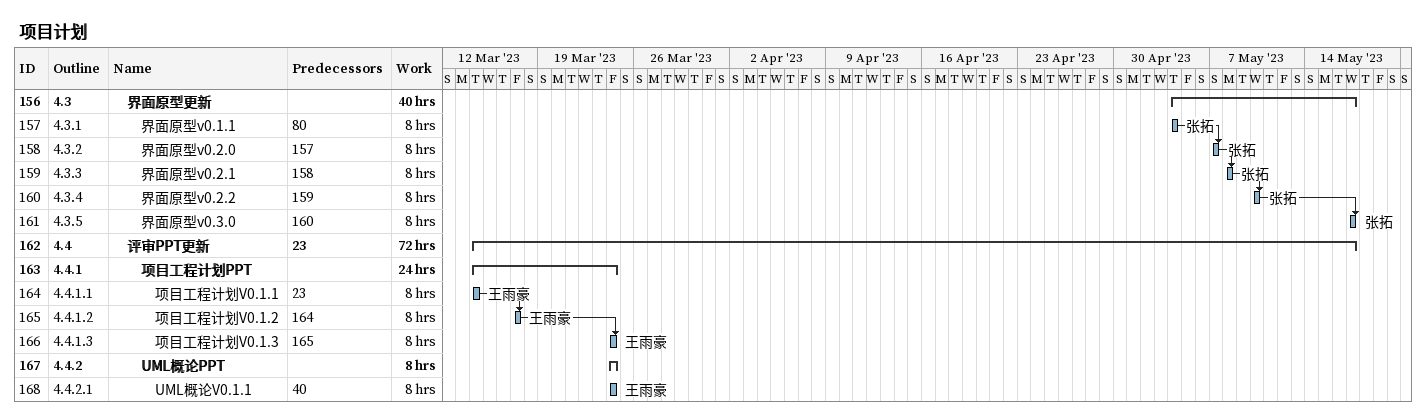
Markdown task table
项目计划

| ID | WBS | Task | Start | Finish | Predecessors | Resources | Work (h) |
|---|---|---|---|---|---|---|---|
| 156 | 4.3 | **界面原型更新** | 2023-05-04 | 2023-05-17 |  |  | 40 |
| 157 | 4.3.1 | 界面原型v0.1.1 | 2023-05-04 | 2023-05-04 | 80 | 张拓 | 8 |
| 158 | 4.3.2 | 界面原型v0.2.0 | 2023-05-07 | 2023-05-07 | 157 | 张拓 | 8 |
| 159 | 4.3.3 | 界面原型v0.2.1 | 2023-05-08 | 2023-05-08 | 158 | 张拓 | 8 |
| 160 | 4.3.4 | 界面原型v0.2.2 | 2023-05-10 | 2023-05-10 | 159 | 张拓 | 8 |
| 161 | 4.3.5 | 界面原型v0.3.0 | 2023-05-17 | 2023-05-17 | 160 | 张拓 | 8 |
| 162 | 4.4 | **评审PPT更新** | 2023-03-14 | 2023-05-17 | 23 |  | 72 |
| 163 | 4.4.1 | **项目工程计划PPT** | 2023-03-14 | 2023-03-24 |  |  | 24 |
| 164 | 4.4.1.1 | 项目工程计划V0.1.1 | 2023-03-14 | 2023-03-14 | 23 | 王雨豪 | 8 |
| 165 | 4.4.1.2 | 项目工程计划V0.1.2 | 2023-03-17 | 2023-03-17 | 164 | 王雨豪 | 8 |
| 166 | 4.4.1.3 | 项目工程计划V0.1.3 | 2023-03-24 | 2023-03-24 | 165 | 王雨豪 | 8 |
| 167 | 4.4.2 | **UML概论PPT** | 2023-03-24 | 2023-03-24 |  |  | 8 |
| 168 | 4.4.2.1 | UML概论V0.1.1 | 2023-03-24 | 2023-03-24 | 40 | 王雨豪 | 8 |
